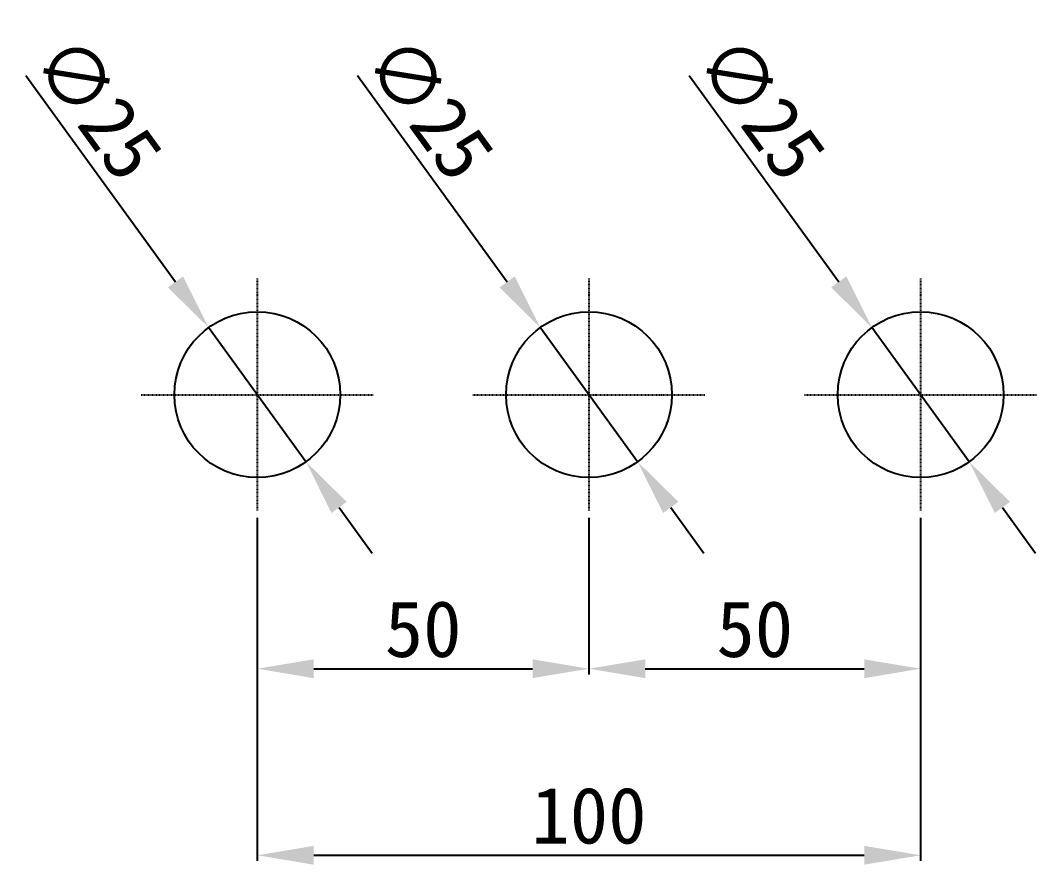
# Model space of a CAD drawing. Header units: millimetres. Extents: x 4053 to 4499, y 27851 to 28303.
# Drawn here: x 4222.7 to 4375.9, y 27851.2 to 27978.4 of the extents above; entities that cross this region are included whole.
import ezdxf

# ---------------------------------------------------------------- set-up
doc = ezdxf.new("R2010")
doc.units = ezdxf.units.MM
doc.linetypes.add('CENTER', pattern=[0.6, 0.375, -0.075, 0.075, -0.075])
doc.styles.get("Standard").update_dxf_attribs({"font": ''})
doc.styles.get('Standard').set_extended_font_data('SimSun')
doc.dimstyles.new('副本 ISO-25-2bei', dxfattribs={"dimscale": 1.7, "dimtxt": 5, "dimasz": 5, "dimexe": 0.5, "dimexo": 0.625, "dimgap": 1, "dimtad": 1, "dimlfac": 0.0393, "dimdsep": 46, "dimtxsty": 'Standard', "dimcen": 2.5, "dimclrd": 1, "dimclre": 1, "dimclrt": 3, "dimadec": 0, "dimazin": 0, "dimtfac": 1, "dimtmove": 0, "dimatfit": 3, "dimfxl": 0, "dimarcsym": 0})

# ---------------------------------------------------------------- blocks, each defined once
blk = doc.blocks.new('*D12')
at = {"color": 1, "lineweight": -2, "transparency": 16777216}
for p, q in [((4258.43, 27903.46), (4258.43, 27879.86)), ((4308.43, 27903.46), (4308.43, 27879.86)), ((4266.93, 27880.71), (4299.93, 27880.71))]:
    blk.add_line(p, q, dxfattribs=at)
at = {"color": 1, "transparency": 16777216}
for points in [[(4266.93, 27882.13), (4266.93, 27879.29), (4258.43, 27880.71)], [(4299.93, 27882.13), (4299.93, 27879.29), (4308.43, 27880.71)]]:
    blk.add_solid(points, dxfattribs=at)
at = {"layer": 'Defpoints', "color": 0, "transparency": 16777216}
for p in [(4258.43, 27904.52), (4308.43, 27904.52), (4308.43, 27880.71)]:
    blk.add_point(p, dxfattribs=at)
at = {"color": 3, "transparency": 16777216, "insert": (4283.43, 27886.66), "char_height": 8.5, "attachment_point": 5, "bg_fill": 3, "box_fill_scale": 1.1, "bg_fill_color": 256, "bg_fill_true_color": 13158600, "bg_fill_transparency": 0}
blk.add_mtext('50', dxfattribs=at)
blk = doc.blocks.new('*D13')
at = {"color": 1, "lineweight": -2, "transparency": 16777216}
for p, q in [((4308.43, 27903.46), (4308.43, 27879.86)), ((4358.43, 27903.46), (4358.43, 27879.86)), ((4316.93, 27880.71), (4349.93, 27880.71))]:
    blk.add_line(p, q, dxfattribs=at)
at = {"color": 1, "transparency": 16777216}
for points in [[(4316.93, 27882.13), (4316.93, 27879.29), (4308.43, 27880.71)], [(4349.93, 27882.13), (4349.93, 27879.29), (4358.43, 27880.71)]]:
    blk.add_solid(points, dxfattribs=at)
at = {"layer": 'Defpoints', "color": 0, "transparency": 16777216}
for p in [(4308.43, 27904.52), (4358.43, 27904.52), (4358.43, 27880.71)]:
    blk.add_point(p, dxfattribs=at)
at = {"color": 3, "transparency": 16777216, "insert": (4333.43, 27886.66), "char_height": 8.5, "attachment_point": 5, "bg_fill": 3, "box_fill_scale": 1.1, "bg_fill_color": 256, "bg_fill_true_color": 13158600, "bg_fill_transparency": 0}
blk.add_mtext('50', dxfattribs=at)
blk = doc.blocks.new('*D14')
at = {"color": 1, "lineweight": -2, "transparency": 16777216}
for p, q in [((4258.43, 27903.46), (4258.43, 27851.74)), ((4358.43, 27903.46), (4358.43, 27851.74)), ((4266.93, 27852.59), (4349.93, 27852.59))]:
    blk.add_line(p, q, dxfattribs=at)
at = {"color": 1, "transparency": 16777216}
for points in [[(4266.93, 27854.01), (4266.93, 27851.17), (4258.43, 27852.59)], [(4349.93, 27854.01), (4349.93, 27851.17), (4358.43, 27852.59)]]:
    blk.add_solid(points, dxfattribs=at)
at = {"layer": 'Defpoints', "color": 0, "transparency": 16777216}
for p in [(4258.43, 27904.52), (4358.43, 27904.52), (4358.43, 27852.59)]:
    blk.add_point(p, dxfattribs=at)
at = {"color": 3, "transparency": 16777216, "insert": (4308.43, 27858.54), "char_height": 8.5, "attachment_point": 5, "bg_fill": 3, "box_fill_scale": 1.1, "bg_fill_color": 256, "bg_fill_true_color": 13158600, "bg_fill_transparency": 0}
blk.add_mtext('100', dxfattribs=at)
blk = doc.blocks.new('*D15')
at = {"color": 1, "lineweight": -2, "transparency": 16777216}
for p, q in [((4223.52, 27970.14), (4246.1, 27939.02)), ((4265.77, 27911.91), (4251.09, 27932.14)), ((4270.76, 27905.03), (4275.75, 27898.15))]:
    blk.add_line(p, q, dxfattribs=at)
at = {"color": 1, "transparency": 16777216}
for points in [[(4247.24, 27939.85), (4244.95, 27938.19), (4251.09, 27932.14)], [(4271.91, 27905.86), (4269.62, 27904.19), (4265.77, 27911.91)]]:
    blk.add_solid(points, dxfattribs=at)
at = {"layer": 'Defpoints', "color": 0, "transparency": 16777216}
for p in [(4251.09, 27932.14), (4265.77, 27911.91)]:
    blk.add_point(p, dxfattribs=at)
at = {"color": 3, "transparency": 16777216, "insert": (4234.4, 27965.27), "char_height": 8.5, "attachment_point": 5, "rotation": 305.9631, "bg_fill": 3, "box_fill_scale": 1.1, "bg_fill_color": 256, "bg_fill_true_color": 13158600, "bg_fill_transparency": 0}
blk.add_mtext('∅25', dxfattribs=at)
blk = doc.blocks.new('*D10')
at = {"color": 1, "lineweight": -2, "transparency": 16777216}
for p, q in [((4273.52, 27970.14), (4296.1, 27939.02)), ((4315.77, 27911.91), (4301.09, 27932.14)), ((4320.76, 27905.03), (4325.75, 27898.15))]:
    blk.add_line(p, q, dxfattribs=at)
at = {"color": 1, "transparency": 16777216}
for points in [[(4297.24, 27939.85), (4294.95, 27938.19), (4301.09, 27932.14)], [(4321.91, 27905.86), (4319.62, 27904.19), (4315.77, 27911.91)]]:
    blk.add_solid(points, dxfattribs=at)
at = {"layer": 'Defpoints', "color": 0, "transparency": 16777216}
for p in [(4301.09, 27932.14), (4315.77, 27911.91)]:
    blk.add_point(p, dxfattribs=at)
at = {"color": 3, "transparency": 16777216, "insert": (4284.4, 27965.27), "char_height": 8.5, "attachment_point": 5, "rotation": 305.9631, "bg_fill": 3, "box_fill_scale": 1.1, "bg_fill_color": 256, "bg_fill_true_color": 13158600, "bg_fill_transparency": 0}
blk.add_mtext('∅25', dxfattribs=at)
blk = doc.blocks.new('*D11')
at = {"color": 1, "lineweight": -2, "transparency": 16777216}
for p, q in [((4323.52, 27970.14), (4346.1, 27939.02)), ((4365.77, 27911.91), (4351.09, 27932.14)), ((4370.76, 27905.03), (4375.75, 27898.15))]:
    blk.add_line(p, q, dxfattribs=at)
at = {"color": 1, "transparency": 16777216}
for points in [[(4347.24, 27939.85), (4344.95, 27938.19), (4351.09, 27932.14)], [(4371.91, 27905.86), (4369.62, 27904.19), (4365.77, 27911.91)]]:
    blk.add_solid(points, dxfattribs=at)
at = {"layer": 'Defpoints', "color": 0, "transparency": 16777216}
for p in [(4351.09, 27932.14), (4365.77, 27911.91)]:
    blk.add_point(p, dxfattribs=at)
at = {"color": 3, "transparency": 16777216, "insert": (4334.4, 27965.27), "char_height": 8.5, "attachment_point": 5, "rotation": 305.9631, "bg_fill": 3, "box_fill_scale": 1.1, "bg_fill_color": 256, "bg_fill_true_color": 13158600, "bg_fill_transparency": 0}
blk.add_mtext('∅25', dxfattribs=at)

msp = doc.modelspace()

# ---------------------------------------------------------------- linework, layer by layer
at = {"color": 0, "linetype": 'CENTER', "ltscale": 0.3}
for p, q in [((4258.43, 27939.52), (4258.43, 27904.52)), ((4308.43, 27939.52), (4308.43, 27904.52)), ((4358.43, 27939.52), (4358.43, 27904.52)), ((4240.93, 27922.02), (4275.93, 27922.02)), ((4290.93, 27922.02), (4325.93, 27922.02)), ((4340.93, 27922.02), (4375.93, 27922.02))]:
    msp.add_line(p, q, dxfattribs=at)
at = {"color": 0}
for centre in [(4258.43, 27922.02), (4308.43, 27922.02), (4358.43, 27922.02)]:
    msp.add_circle(centre, 12.5, dxfattribs=at)

# ---------------------------------------------------------------- next in the draw order: dimensions: what is measured, and where the dimension line sits
dim = msp.add_linear_dim(base=(4308.43, 27880.71), p1=(4258.43, 27904.52), p2=(4308.43, 27904.52), dimstyle='副本 ISO-25-2bei', override={"dimdec": 1, "dimlfac": 1, "dimtfill": 1})
dim.commit()
dim.dimension.update_dxf_attribs({"geometry": '*D12', "text_midpoint": (4283.43, 27880.71), "dimtype": 160})

# ---------------------------------------------------------------- next in the draw order: dimensions: what is measured, and where the dimension line sits
dim = msp.add_linear_dim(base=(4358.43, 27880.71), p1=(4308.43, 27904.52), p2=(4358.43, 27904.52), dimstyle='副本 ISO-25-2bei', override={"dimdec": 1, "dimlfac": 1, "dimtfill": 1})
dim.commit()
dim.dimension.update_dxf_attribs({"geometry": '*D13', "text_midpoint": (4333.43, 27886.66)})

# ---------------------------------------------------------------- next in the draw order: dimensions: what is measured, and where the dimension line sits
dim = msp.add_linear_dim(base=(4358.43, 27852.59), p1=(4258.43, 27904.52), p2=(4358.43, 27904.52), dimstyle='副本 ISO-25-2bei', override={"dimdec": 1, "dimlfac": 1, "dimtfill": 1})
dim.commit()
dim.dimension.update_dxf_attribs({"geometry": '*D14', "text_midpoint": (4308.43, 27852.59), "dimtype": 160})

# ---------------------------------------------------------------- next in the draw order: dimensions: what is measured, and where the dimension line sits
dim = msp.add_diameter_dim_2p(p1=(4265.77, 27911.91), p2=(4251.09, 27932.14), dimstyle='副本 ISO-25-2bei', override={"dimdec": 1, "dimlfac": 1, "dimtfill": 1})
dim.commit()
dim.dimension.update_dxf_attribs({"geometry": '*D15', "text_midpoint": (4229.59, 27961.78), "dimtype": 163})

# ---------------------------------------------------------------- next in the draw order: dimensions: what is measured, and where the dimension line sits
dim = msp.add_diameter_dim_2p(p1=(4315.77, 27911.91), p2=(4301.09, 27932.14), dimstyle='副本 ISO-25-2bei', override={"dimdec": 1, "dimlfac": 1, "dimtfill": 1})
dim.commit()
dim.dimension.update_dxf_attribs({"geometry": '*D10', "text_midpoint": (4279.59, 27961.78), "dimtype": 163})

# ---------------------------------------------------------------- next in the draw order: dimensions: what is measured, and where the dimension line sits
dim = msp.add_diameter_dim_2p(p1=(4365.77, 27911.91), p2=(4351.09, 27932.14), dimstyle='副本 ISO-25-2bei', override={"dimdec": 1, "dimlfac": 1, "dimtfill": 1})
dim.commit()
dim.dimension.update_dxf_attribs({"geometry": '*D11', "text_midpoint": (4329.59, 27961.78), "dimtype": 163})

doc.saveas('drawing.dxf')
